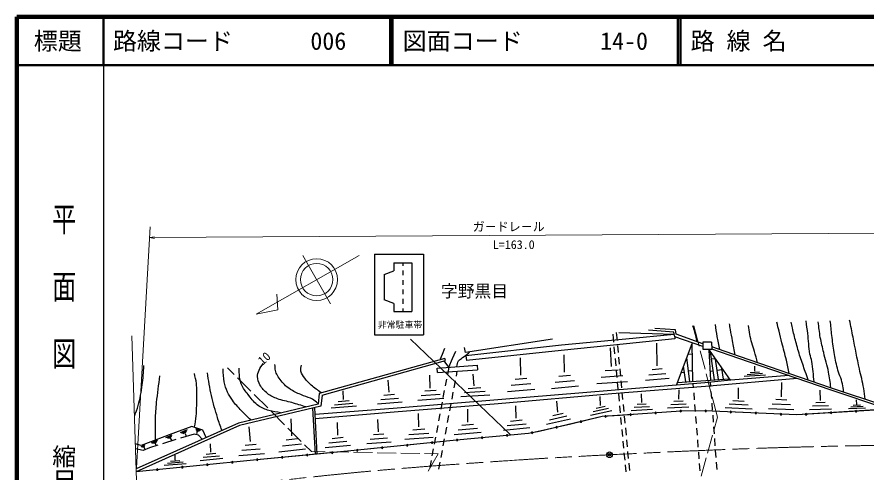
# Model space of a CAD drawing. Units: millimetres, scale not verified. Extents: x 40000 to 680000, y 20000 to 380000.
# Drawn here: x 40000 to 216935, y 285262 to 380000 of the extents above; entities that cross this region are included whole.
import ezdxf
from ezdxf.enums import TextEntityAlignment as Align

# ---------------------------------------------------------------- set-up
doc = ezdxf.new("R2010")
doc.units = ezdxf.units.MM
doc.header["$LTSCALE"] = 1000
doc.header["$PDMODE"] = 32
doc.header["$PDSIZE"] = 500
doc.linetypes.add('CHAIN', pattern=[18.5, 12, -1.5, 3.5, -1.5])
for name, color, linetype, lineweight in [('M-BGD', 7, 'Continuous', 25), ('M-BMK', 2, 'CHAIN', 13), ('M-BMK-HTXT', 7, 'Continuous', 13), ('M-BMK-SRVR', 3, 'Continuous', 25), ('M-STR-HTXT', 7, 'Continuous', 13), ('M-STR-STRC', 7, 'Continuous', 25), ('M-TTL', 2, 'Continuous', 140), ('M-TTL-BAND', 7, 'Continuous', 25), ('M-TTL-LINE', 7, 'Continuous', 50)]:
    doc.layers.add(name, color=color, linetype=linetype, lineweight=lineweight)
doc.layers.add('M-TTL-TXT', color=7, linetype='Continuous')
doc.styles.add('@ＭＳ ゴシック', font='')
doc.styles.add('ＭＳ ゴシック', font='')
doc.styles.get('@ＭＳ ゴシック').set_extended_font_data('@MS Gothic')
doc.styles.get('ＭＳ ゴシック').set_extended_font_data('MS Gothic')

# ---------------------------------------------------------------- blocks, each defined once
blk = doc.blocks.new('open_arrow')
at = {"color": 0, "linetype": 'Continuous', "lineweight": -2}
blk.add_lwpolyline([(7.5, 1.25), (0, 0), (7.5, -1.25)], dxfattribs=at)

msp = doc.modelspace()

# ---------------------------------------------------------------- linework, layer by layer
at = {"layer": 'M-BGD'}
for p, q in [((177240, 314866), (172934, 315113)), ((164140, 313963), (164298, 312313)), ((164887, 314286), (165046, 312613)), ((176983, 313887), (165411, 314225)), ((176983, 313887), (166883, 312914)), ((176897, 314346), (171593, 314790)), ((177068, 313429), (176897, 314346)), ((182911, 311384), (177068, 313429)), ((177068, 313429), (177099, 312985)), ((177356, 313938), (177240, 314866)), ((182905, 311969), (177356, 313938)), ((151596, 312914), (133484, 310131)), ((153491, 311644), (133525, 309465)), ((167045, 311926), (153411, 310534)), ((166883, 312914), (153491, 311644)), ((165140, 311630), (165280, 310156)), ((177099, 312985), (167045, 311926)), ((173405, 307370), (173334, 312094)), ((177448, 303353), (180702, 311991)), ((180878, 304119), (180702, 311991)), ((184757, 312298), (182902, 312278)), ((182902, 312278), (182917, 310827)), ((184757, 312298), (184773, 310847)), ((128240, 308820), (128704, 309829)), ((128704, 309829), (129168, 311039)), ((130751, 308871), (131437, 310444)), ((133484, 310131), (133282, 311180)), ((153411, 310534), (133646, 308477)), ((154122, 306062), (154054, 309652)), ((163883, 307262), (163688, 311115)), ((164391, 311330), (164532, 309856)), ((180751, 309811), (179855, 309744)), ((182917, 310827), (184773, 310847)), ((184573, 304397), (184269, 310655)), ((184269, 310655), (188649, 304372)), ((185391, 304459), (184526, 310287)), ((190455, 308865), (184773, 310847)), ((190536, 309289), (184788, 311346)), ((129163, 308896), (103004, 301575)), ((103630, 301252), (129324, 308472)), ((129975, 307065), (129008, 308383)), ((129324, 308472), (129163, 308896)), ((129970, 307072), (130751, 308871)), ((133525, 309465), (133646, 308477)), ((144995, 305437), (144918, 309063)), ((164625, 308874), (164766, 307400)), ((165374, 309174), (165514, 307700)), ((180248, 304071), (179610, 309002)), ((185557, 308807), (184756, 308736)), ((186176, 304518), (185599, 308747)), ((209454, 302391), (190455, 308865)), ((209535, 302815), (190536, 309289)), ((127585, 306904), (135894, 307489)), ((127625, 305976), (127585, 306904)), ((127625, 305976), (135935, 306561)), ((129970, 307072), (129691, 305596)), ((131689, 306249), (131501, 305246)), ((135894, 307489), (135935, 306561)), ((165297, 306500), (162556, 306312)), ((164860, 306417), (165000, 304944)), ((165608, 306718), (165748, 305244)), ((174483, 306747), (172347, 306565)), ((179362, 304004), (178924, 307272)), ((180828, 306340), (179961, 306287)), ((184483, 306247), (185110, 306347)), ((185909, 306472), (186921, 306633)), ((187217, 304596), (186881, 306907)), ((193768, 306228), (193777, 307290)), ((117536, 301852), (117341, 304402)), ((126138, 302749), (126006, 305436)), ((129508, 304626), (129233, 303172)), ((135284, 303213), (135035, 305609)), ((146226, 304731), (143799, 304531)), ((155338, 305382), (152936, 305146)), ((166276, 305278), (161708, 304965)), ((175939, 304724), (170956, 304301)), ((175211, 305735), (171652, 305433)), ((177645, 303875), (188429, 304687)), ((179100, 305961), (178420, 305932)), ((188731, 304378), (183326, 303833)), ((202617, 304721), (183507, 303087)), ((200843, 305326), (188731, 304378)), ((195976, 305440), (191543, 305129)), ((195346, 305749), (192180, 305528)), ((194716, 306059), (192816, 305926)), ((131318, 304276), (131045, 302821)), ((136644, 302766), (134036, 302596)), ((147060, 303589), (143016, 303256)), ((156985, 303147), (151380, 302596)), ((156161, 304265), (152158, 303871)), ((167254, 304056), (160859, 303619)), ((183326, 303833), (163843, 302240)), ((183507, 303087), (163964, 301514)), ((165094, 303961), (165234, 302487)), ((165842, 304261), (165982, 302787)), ((181012, 302753), (180942, 303639)), ((184472, 303949), (184539, 303036)), ((190370, 300531), (190351, 302818)), ((199314, 300944), (199360, 303894)), ((222760, 298408), (209535, 302815)), ((103004, 301575), (102742, 299396)), ((103630, 301252), (103347, 298993)), ((108042, 300354), (107951, 302147)), ((118677, 301370), (116481, 301200)), ((128162, 301388), (124260, 301126)), ((127338, 302231), (124996, 302074)), ((129049, 302202), (128774, 300747)), ((130862, 301851), (130589, 300396)), ((138548, 301281), (132464, 300886)), ((137596, 302023), (133250, 301741)), ((163843, 302240), (140205, 300264)), ((163964, 301514), (140286, 299477)), ((147895, 302447), (142233, 301981)), ((161624, 299129), (161520, 300953)), ((165328, 301505), (165468, 300031)), ((166076, 301805), (166217, 300331)), ((170181, 299759), (170145, 301561)), ((177895, 300405), (178013, 302370)), ((181206, 300294), (181090, 301770)), ((184612, 302051), (184722, 300575)), ((207422, 300173), (207377, 302292)), ((221434, 298338), (209454, 302391)), ((102742, 299396), (86164, 295463)), ((109988, 299515), (106196, 299202)), ((109199, 300050), (106924, 299862)), ((120272, 299783), (115147, 299387)), ((119475, 300576), (115814, 300294)), ((140205, 300264), (118363, 298489)), ((140286, 299477), (118585, 297702)), ((128987, 300545), (123523, 300178)), ((128591, 299777), (128316, 298323)), ((130406, 299426), (130133, 297971)), ((144047, 296477), (143952, 299054)), ((152685, 297722), (152494, 299978)), ((165562, 299048), (165702, 297575)), ((166310, 299348), (166451, 297875)), ((171151, 299417), (169227, 299302)), ((179423, 299399), (176236, 299227)), ((178825, 300020), (176913, 299917)), ((181400, 297834), (181284, 299310)), ((184795, 299591), (184904, 298114)), ((192376, 299149), (188383, 299371)), ((191572, 299956), (189176, 300089)), ((201175, 299215), (197403, 299396)), ((200436, 300234), (198173, 300343)), ((209081, 299051), (205814, 298940)), ((208412, 299735), (206452, 299669)), ((215788, 299178), (214251, 299093)), ((215005, 299351), (214942, 300322)), ((103347, 298993), (86365, 294959)), ((101582, 298574), (102117, 288938)), ((102534, 288977), (102044, 298683)), ((118363, 298489), (102118, 297209)), ((118585, 297702), (102161, 296367)), ((110776, 298980), (105468, 298542)), ((123728, 294667), (123678, 297421)), ((128133, 297353), (127858, 295898)), ((133943, 295640), (133957, 298354)), ((153804, 297466), (151650, 296976)), ((163941, 297988), (159494, 297028)), ((163271, 298459), (160094, 297773)), ((162601, 298929), (160695, 298518)), ((169409, 297309), (161947, 296785)), ((169409, 297309), (165678, 297047)), ((172458, 298292), (167968, 298024)), ((171804, 298854), (168598, 298663)), ((178324, 297954), (169409, 297309)), ((180021, 298778), (175560, 298538)), ((183285, 297995), (178324, 297954)), ((202526, 297148), (183285, 297995)), ((192906, 297571), (183285, 297995)), ((193181, 298343), (187590, 298653)), ((202526, 297148), (192906, 297571)), ((201914, 298195), (196634, 298449)), ((221434, 298338), (202526, 297148)), ((211980, 297743), (202526, 297148)), ((209750, 298367), (205175, 298211)), ((222110, 298325), (211980, 297743)), ((216855, 298587), (213269, 298389)), ((216321, 298882), (213760, 298741)), ((97246, 292821), (97128, 296361)), ((106831, 292907), (106813, 295594)), ((115348, 293618), (115234, 296209)), ((129951, 297001), (129677, 295546)), ((145258, 296025), (142880, 295783)), ((161947, 296785), (148837, 293719)), ((155367, 296289), (150341, 295146)), ((154586, 296878), (150996, 296061)), ((161947, 296785), (155392, 295252)), ((165678, 297047), (161947, 296785)), ((165796, 296592), (165936, 295118)), ((166544, 296892), (166685, 295418)), ((181595, 295374), (181478, 296850)), ((184977, 297130), (185087, 295653)), ((86164, 295463), (64829, 285954)), ((86365, 294959), (64850, 285328)), ((76463, 294758), (71703, 292983)), ((74091, 293458), (75538, 294135)), ((74374, 293368), (75408, 293853)), ((78762, 293971), (76463, 294758)), ((77174, 294336), (78275, 293962)), ((77272, 294118), (78058, 293851)), ((77370, 293901), (77842, 293741)), ((79397, 292447), (78762, 293971)), ((88634, 291581), (88353, 294640)), ((125000, 294148), (122477, 293961)), ((127674, 294928), (127399, 293473)), ((129495, 294576), (129221, 293121)), ((135937, 294314), (131934, 293951)), ((135141, 295146), (132739, 294928)), ((146906, 294468), (141358, 293903)), ((146082, 295247), (142119, 294843)), ((148837, 293719), (146619, 293275)), ((155392, 295252), (147728, 293497)), ((166030, 294136), (166171, 292662)), ((166778, 294436), (166919, 292962)), ((181789, 292914), (181672, 294390)), ((185160, 294669), (185269, 293193)), ((71703, 292983), (65894, 290805)), ((73135, 291997), (70306, 291122)), ((71019, 292435), (72353, 292979)), ((71298, 292364), (72251, 292752)), ((71577, 292292), (72149, 292525)), ((71922, 292310), (72188, 291863)), ((76906, 293164), (74078, 292289)), ((74657, 293279), (75277, 293570)), ((75018, 293300), (75247, 292742)), ((77814, 292963), (76906, 293164)), ((77567, 293711), (77390, 293219)), ((78612, 292098), (77814, 292963)), ((98465, 292168), (96081, 291902)), ((107961, 292419), (105710, 292201)), ((117241, 292305), (113580, 292052)), ((116471, 293118), (114275, 292967)), ((126716, 292437), (120828, 292000)), ((125858, 293293), (121653, 292980)), ((127216, 292504), (126941, 291049)), ((129039, 292151), (128765, 290696)), ((136733, 293482), (131128, 292974)), ((146619, 293275), (131614, 291904)), ((147728, 293497), (146619, 293275)), ((167013, 291979), (167153, 290506)), ((185342, 292208), (185452, 290732)), ((65894, 290805), (64659, 291158)), ((65846, 290585), (66742, 290987)), ((66037, 290501), (66677, 290788)), ((66228, 290417), (66612, 290589)), ((67649, 290300), (66278, 289715)), ((66462, 290409), (66650, 289984)), ((69363, 290831), (67649, 290300)), ((68045, 291356), (69330, 291928)), ((68274, 291295), (69192, 291703)), ((68503, 291234), (69054, 291479)), ((68809, 291261), (68945, 290832)), ((80426, 289393), (80308, 291153)), ((89840, 290992), (87553, 290811)), ((99298, 291077), (95325, 290633)), ((109474, 290773), (104222, 290265)), ((108717, 291596), (104966, 291233)), ((131614, 291904), (109589, 289645)), ((120602, 290774), (109589, 289645)), ((118011, 291491), (112886, 291138)), ((131614, 291904), (120602, 290774)), ((166264, 291679), (166405, 290205)), ((181983, 290454), (181866, 291930)), ((66278, 289715), (64694, 290086)), ((72984, 287739), (72993, 288774)), ((82175, 288576), (78807, 288253)), ((81462, 289098), (79442, 288905)), ((91553, 289074), (86216, 288651)), ((90697, 290033), (86885, 289731)), ((109589, 289645), (89986, 287789)), ((102534, 288977), (89986, 287789)), ((100132, 289986), (94570, 289365)), ((109589, 289645), (102534, 288977)), ((126758, 290079), (126483, 288624)), ((128583, 289726), (128309, 288271)), ((166498, 289223), (166639, 287749)), ((167247, 289523), (167387, 288049)), ((182177, 287994), (182061, 289470)), ((185525, 289748), (185634, 288271)), ((89986, 287789), (64850, 285328)), ((75277, 286989), (70674, 286650)), ((74622, 287285), (71335, 287043)), ((73968, 287582), (71995, 287436)), ((89986, 287789), (77418, 286559)), ((82888, 288054), (78173, 287602)), ((126299, 287655), (126024, 286200)), ((128127, 287301), (127853, 285846)), ((166732, 286767), (166873, 285293)), ((167481, 287067), (167621, 285593)), ((182371, 285535), (182255, 287010)), ((185707, 287287), (185817, 285811)), ((77418, 286559), (64850, 285328))]:
    msp.add_line(p, q, dxfattribs=at)
for centre, start, end in [((167867, 297201), 0, 180), ((173084, 297575), 0, 180), ((173084, 297575), 180, 0), ((178302, 297953), 0, 180), ((178302, 297953), 180, 0), ((183533, 297984), 0, 180), ((183533, 297984), 180, 0), ((188759, 297754), 0, 180), ((188759, 297754), 180, 0), ((193985, 297524), 0, 180), ((193985, 297524), 180, 0), ((199211, 297294), 0, 180), ((199211, 297294), 180, 0), ((204435, 297268), 0, 180), ((204435, 297268), 180, 0), ((209655, 297596), 0, 180), ((209655, 297596), 180, 0), ((214877, 297909), 0, 180), ((214877, 297909), 180, 0), ((157538, 295754), 0, 180), ((157538, 295754), 180, 0), ((162649, 296834), 0, 180), ((162649, 296834), 180, 0), ((167867, 297201), 180, 0), ((152441, 294576), 0, 180), ((152441, 294576), 180, 0), ((131723, 291914), 0, 180), ((136932, 292390), 0, 180), ((136932, 292390), 180, 0), ((142142, 292866), 0, 180), ((142142, 292866), 180, 0), ((147340, 293419), 0, 180), ((147340, 293419), 180, 0), ((116111, 290314), 0, 180), ((116111, 290314), 180, 0), ((121315, 290847), 0, 180), ((121315, 290847), 180, 0), ((126519, 291381), 0, 180), ((126519, 291381), 180, 0), ((131723, 291914), 180, 0), ((95285, 288291), 0, 180), ((100493, 288784), 0, 180), ((100493, 288784), 180, 0), ((105701, 289277), 0, 180), ((105701, 289277), 180, 0), ((110908, 289780), 0, 180), ((110908, 289780), 180, 0), ((79665, 286779), 0, 180), ((79665, 286779), 180, 0), ((84871, 287289), 0, 180), ((84871, 287289), 180, 0), ((90077, 287798), 0, 180), ((90077, 287798), 180, 0), ((95285, 288291), 180, 0), ((69253, 285759), 0, 180), ((69253, 285759), 180, 0), ((74459, 286269), 0, 180), ((74459, 286269), 180, 0)]:
    msp.add_arc(centre, 148, start, end, dxfattribs=at)
for points, knots in [([(212273, 302003), (212192, 302541), (212156, 303087), (212031, 303617), (211767, 304732), (211257, 305777), (210962, 306884), (210673, 307965), (210464, 309068), (210276, 310171), (210078, 311335), (209951, 312509), (209812, 313681), (209690, 314708), (209597, 315738), (209489, 316767)], [0, 0, 0, 0, 1, 1, 1, 2, 2, 2, 3, 3, 3, 4, 4, 4, 5, 5, 5, 5]), ([(216730, 300430), (216642, 301176), (216594, 301928), (216468, 302669), (216236, 304034), (215848, 305368), (215560, 306723), (215093, 308923), (214671, 311133), (214229, 313338), (213993, 314514), (213758, 315691), (213523, 316867)], [0, 0, 0, 0, 1, 1, 1, 2, 2, 2, 3, 3, 3, 4, 4, 4, 4]), ([(181737, 312410), (181590, 313076), (181483, 313752), (181294, 314407), (181167, 314846), (180984, 315267), (180830, 315698)], [0, 0, 0, 0, 1, 1, 1, 2, 2, 2, 2]), ([(186497, 310797), (186309, 311697), (186097, 312594), (185932, 313499), (185783, 314322), (185677, 315153), (185549, 315980)], [0, 0, 0, 0, 1, 1, 1, 2, 2, 2, 2]), ([(189684, 309607), (189496, 310595), (189306, 311583), (189119, 312571), (188970, 313358), (188810, 314142), (188675, 314931), (188608, 315327), (188554, 315724), (188494, 316121)], [0, 0, 0, 0, 1, 1, 1, 2, 2, 2, 3, 3, 3, 3]), ([(194323, 308013), (194114, 308800), (193930, 309593), (193697, 310373), (193521, 310964), (193266, 311531), (193112, 312128), (192807, 313313), (192669, 314535), (192447, 315738)], [0, 0, 0, 0, 1, 1, 1, 2, 2, 2, 3, 3, 3, 3]), ([(200898, 305795), (200709, 306716), (200542, 307641), (200333, 308558), (200058, 309761), (199725, 310951), (199425, 312148), (199222, 312961), (199027, 313776), (198820, 314588), (198663, 315208), (198497, 315825), (198336, 316444)], [0, 0, 0, 0, 1, 1, 1, 2, 2, 2, 3, 3, 3, 4, 4, 4, 4]), ([(204901, 304393), (204693, 304985), (204482, 305575), (204276, 306168), (203922, 307188), (203554, 308204), (203227, 309234), (202898, 310269), (202594, 311312), (202309, 312360), (202048, 313319), (201792, 314281), (201583, 315254), (201495, 315665), (201435, 316081), (201361, 316494)], [0, 0, 0, 0, 1, 1, 1, 2, 2, 2, 3, 3, 3, 4, 4, 4, 5, 5, 5, 5]), ([(206121, 304040), (205960, 305452), (205891, 306877), (205637, 308276), (205543, 308794), (205346, 309290), (205254, 309808), (205001, 311226), (204956, 312674), (204790, 314104), (204689, 314972), (204575, 315839), (204467, 316706)], [0, 0, 0, 0, 1, 1, 1, 2, 2, 2, 3, 3, 3, 4, 4, 4, 4]), ([(209610, 302891), (209456, 303946), (209355, 305011), (209146, 306057), (208873, 307431), (208444, 308769), (208118, 310131), (207869, 311170), (207601, 312206), (207412, 313257), (207216, 314345), (207116, 315449), (206968, 316545)], [0, 0, 0, 0, 1, 1, 1, 2, 2, 2, 3, 3, 3, 4, 4, 4, 4]), ([(131639, 307227), (131773, 307617), (131810, 308056), (132042, 308397), (132241, 308688), (132573, 308863), (132849, 309082), (133255, 309405), (133715, 309661), (134099, 310010), (134166, 310071), (134220, 310145), (134281, 310212)], [0, 0, 0, 0, 1, 1, 1, 2, 2, 2, 3, 3, 3, 4, 4, 4, 4]), ([(64543, 296946), (64785, 297672), (65073, 298384), (65269, 299124), (65641, 300529), (65916, 301961), (66116, 303400), (66301, 304729), (66331, 306075), (66439, 307413)], [0, 0, 0, 0, 1, 1, 1, 2, 2, 2, 3, 3, 3, 3]), ([(88705, 296099), (88060, 296737), (87388, 297351), (86769, 298015), (86115, 298715), (85454, 299416), (84893, 300193), (84503, 300733), (84138, 301300), (83864, 301907), (83561, 302582), (83346, 303300), (83199, 304025), (83019, 304912), (83024, 305827), (82937, 306728)], [0, 0, 0, 0, 1, 1, 1, 2, 2, 2, 3, 3, 3, 4, 4, 4, 5, 5, 5, 5]), ([(94937, 297591), (94130, 297753), (93301, 297827), (92517, 298075), (91753, 298317), (90971, 298580), (90318, 299043), (89531, 299602), (88948, 300409), (88342, 301161), (87823, 301804), (87284, 302452), (86930, 303198), (86648, 303792), (86488, 304445), (86386, 305094), (86294, 305672), (86345, 306264), (86325, 306849)], [0, 0, 0, 0, 1, 1, 1, 2, 2, 2, 3, 3, 3, 4, 4, 4, 5, 5, 5, 6, 6, 6, 6]), ([(100221, 298801), (99240, 299104), (98264, 299424), (97277, 299709), (96280, 299996), (95237, 300138), (94271, 300516), (93543, 300800), (92808, 301121), (92194, 301605), (91577, 302091), (91022, 302692), (90641, 303380), (90348, 303908), (90134, 304510), (90117, 305114), (90104, 305571), (90265, 306023), (90439, 306445), (90647, 306947), (91004, 307373), (91287, 307837)], [0, 0, 0, 0, 1, 1, 1, 2, 2, 2, 3, 3, 3, 4, 4, 4, 5, 5, 5, 6, 6, 6, 7, 7, 7, 7]), ([(102641, 299588), (102292, 299857), (101976, 300177), (101593, 300395), (101008, 300727), (100335, 300876), (99717, 301141), (98935, 301477), (98133, 301781), (97398, 302210), (96890, 302506), (96391, 302833), (95966, 303238), (95308, 303866), (94734, 304594), (94271, 305376), (94086, 305690), (93931, 306030), (93848, 306385), (93752, 306791), (93794, 307218), (93767, 307635)], [0, 0, 0, 0, 1, 1, 1, 2, 2, 2, 3, 3, 3, 4, 4, 4, 5, 5, 5, 6, 6, 6, 7, 7, 7, 7]), ([(103388, 301766), (102702, 302291), (101972, 302761), (101330, 303339), (100836, 303785), (100352, 304254), (99959, 304791), (99632, 305238), (99266, 305702), (99152, 306244), (99064, 306667), (99233, 307104), (99273, 307534)], [0, 0, 0, 0, 1, 1, 1, 2, 2, 2, 3, 3, 3, 4, 4, 4, 4]), ([(68879, 292065), (68873, 293416), (68817, 294768), (68859, 296119), (68896, 297331), (68986, 298542), (69101, 299749), (69277, 301597), (69558, 303433), (69787, 305275)], [0, 0, 0, 0, 1, 1, 1, 2, 2, 2, 3, 3, 3, 3]), ([(77027, 294647), (77135, 295406), (77282, 296161), (77350, 296926), (77449, 298038), (77464, 299157), (77471, 300274), (77478, 301417), (77513, 302566), (77390, 303702), (77315, 304404), (77121, 305087), (76987, 305780)], [0, 0, 0, 0, 1, 1, 1, 2, 2, 2, 3, 3, 3, 4, 4, 4, 4]), ([(82675, 293961), (82379, 294835), (82057, 295700), (81787, 296583), (81325, 298096), (80887, 299618), (80537, 301161), (80178, 302740), (79959, 304348), (79669, 305941)], [0, 0, 0, 0, 1, 1, 1, 2, 2, 2, 3, 3, 3, 3])]:
    msp.add_open_spline(points, degree=3, knots=knots, dxfattribs=at)
at = {"layer": 'M-BMK'}
msp.add_open_spline([(65020, 280143), (69816, 280683), (74613, 281218), (79409, 281762), (83914, 282273), (88414, 282820), (92921, 283307), (100358, 284112), (107795, 284925), (115246, 285582), (125010, 286444), (134789, 287127), (144569, 287770), (150868, 288184), (157171, 288531), (163476, 288846), (174640, 289402), (185806, 289919), (196977, 290280), (206262, 290579), (215551, 290768), (224841, 290885), (233955, 291001), (243071, 290881), (252185, 290984), (255500, 291022), (258813, 291166), (262127, 291173), (275010, 291199), (287891, 290850), (300771, 290595), (308267, 290446), (315763, 290275), (323257, 290039), (331616, 289774), (339974, 289481), (348327, 289074), (352723, 288860), (357113, 288544), (361508, 288299), (373295, 287641), (385088, 287097), (396875, 286435), (408955, 285756), (421037, 285091), (433108, 284272), (442329, 283646), (451544, 282936), (460754, 282170), (471541, 281274), (482321, 280286), (493096, 279253), (507725, 277850), (522353, 276427), (536959, 274796), (544400, 273966), (551825, 272988), (559258, 272083)], degree=3, knots=[0, 0, 0, 0, 1, 1, 1, 2, 2, 2, 3, 3, 3, 4, 4, 4, 5, 5, 5, 6, 6, 6, 7, 7, 7, 8, 8, 8, 9, 9, 9, 10, 10, 10, 11, 11, 11, 12, 12, 12, 13, 13, 13, 14, 14, 14, 15, 15, 15, 16, 16, 16, 17, 17, 17, 18, 18, 18, 19, 19, 19, 19], dxfattribs=at)
at = {"layer": 'M-BMK-HTXT'}
for p, q in [((182151, 311443), (181052, 315687)), ((183389, 306666), (182399, 310488)), ((83839, 306955), (85247, 305553)), ((85947, 304857), (88745, 302071)), ((184626, 301889), (183636, 305710)), ((89445, 301375), (92243, 298590)), ((185973, 296689), (184873, 300933)), ((92942, 297894), (95740, 295108)), ((185204, 293913), (185973, 296689)), ((96440, 294412), (99238, 291627)), ((183886, 289157), (184940, 292962)), ((99937, 290931), (101346, 289529)), ((101346, 289529), (104214, 289476)), ((105201, 289458), (109149, 289386)), ((110135, 289368), (114083, 289296)), ((115070, 289278), (119017, 289206)), ((120004, 289188), (123951, 289115)), ((124938, 289097), (127807, 289045)), ((127807, 289045), (125715, 285438)), ((182568, 284402), (183623, 288206))]:
    msp.add_line(p, q, dxfattribs=at)
at = {"layer": 'M-BMK-SRVR'}
msp.add_circle((163475, 288846), 592, dxfattribs=at)
msp.add_point((163475, 288846), dxfattribs=at)
at = {"layer": 'M-STR-HTXT'}
for p, q in [((64891, 286103), (67755, 336302)), ((67634, 334064), (227365, 335031)), ((111279, 330354), (89845, 318129)), ((105330, 320277), (99577, 330363)), ((94347, 319026), (94170, 322267)), ((89845, 318129), (94347, 319026)), ((63921, 313631), (66476, 235765))]:
    msp.add_line(p, q, dxfattribs=at)
for radius in [4354, 3387]:
    msp.add_circle((102454, 325320), radius, dxfattribs=at)
at = {"layer": 'M-STR-STRC'}
for p, q in [((114471, 330615), (114471, 313836)), ((114471, 330615), (124736, 330615)), ((124736, 330615), (124736, 313836)), ((118518, 328838), (122269, 328838)), ((118518, 328838), (118518, 327161)), ((120393, 328838), (120393, 328197)), ((122269, 328838), (122269, 318672)), ((116544, 326371), (118518, 327161)), ((116544, 326371), (116544, 321140)), ((120393, 327210), (120393, 326223)), ((120393, 325236), (120393, 324249)), ((120393, 323262), (120393, 322275)), ((118518, 320350), (116544, 321140)), ((118518, 320350), (118518, 318672)), ((120393, 321288), (120393, 320301)), ((118518, 318672), (122269, 318672)), ((120393, 319314), (120393, 318672)), ((114471, 313836), (124736, 313836)), ((142752, 293091), (121986, 312938))]:
    msp.add_line(p, q, dxfattribs=at)
at = {"layer": 'M-TTL'}
for p, q in [((40000, 380000), (40000, 20000)), ((680000, 380000), (40000, 380000))]:
    msp.add_line(p, q, dxfattribs=at)
at = {"layer": 'M-TTL-BAND'}
msp.add_line((58000, 370000), (58000, 20000), dxfattribs=at)
at = {"layer": 'M-TTL-LINE'}
for p, q in [((58000, 380000), (58000, 370000)), ((117750, 380000), (117750, 370000)), ((118250, 380000), (118250, 370000)), ((177750, 380000), (177750, 370000)), ((178250, 380000), (178250, 370000)), ((40000, 370000), (680000, 370000))]:
    msp.add_line(p, q, dxfattribs=at)

# ---------------------------------------------------------------- block references
at = {"layer": 'M-STR-HTXT', "xscale": 133, "yscale": 133, "rotation": 0.3}
msp.add_blockref('open_arrow', (67634, 334064), dxfattribs=at)

# ---------------------------------------------------------------- texts
at = {"layer": 'M-BGD', "style": 'ＭＳ ゴシック'}
msp.add_text('10', height=1833, rotation=42.709, dxfattribs=at).set_placement((91589, 307000), align=Align.BOTTOM_LEFT)
at = {"layer": 'M-BMK-HTXT', "style": 'ＭＳ ゴシック'}
msp.add_text('字野黒目', height=2566, dxfattribs=at).set_placement((128338, 320878), align=Align.BOTTOM_LEFT)
at = {"layer": 'M-STR-HTXT', "style": 'ＭＳ ゴシック'}
for s, p in [('ガ－ドレ－ル', (134962, 334848)), ('L=163.0', (139157, 331137))]:
    msp.add_text(s, height=1833, dxfattribs=at).set_placement(p, align=Align.BOTTOM_LEFT)
at = {"layer": 'M-STR-STRC', "style": 'ＭＳ ゴシック'}
msp.add_text('非常駐車帯', height=1320, dxfattribs=at).set_placement((115202, 314865), align=Align.BOTTOM_LEFT)
at = {"layer": 'M-TTL-BAND', "style": '@ＭＳ ゴシック', "width": 1.4}
msp.add_text('平  面  図', height=3666, rotation=270, dxfattribs=at).set_placement((49777, 306475), align=Align.MIDDLE_RIGHT)
at = {"layer": 'M-TTL-BAND', "style": '@ＭＳ ゴシック'}
msp.add_text('縮尺千分の一', height=3666, rotation=270, dxfattribs=at).set_placement((49777, 261030), align=Align.MIDDLE_RIGHT)
at = {"layer": 'M-TTL-TXT', "style": 'ＭＳ ゴシック'}
msp.add_text('標題', height=3666, dxfattribs=at).set_placement((48500, 375000), align=Align.MIDDLE_CENTER)
for s, p in [('路線コード', (60000, 375000)), ('図面コード', (120380, 375000)), ('路 線 名', (180380, 375000)), ('006', (101142, 375000)), ('14-0', (161521, 375000))]:
    msp.add_text(s, height=3666, dxfattribs=at).set_placement(p, align=Align.MIDDLE_LEFT)

doc.saveas('drawing.dxf')
